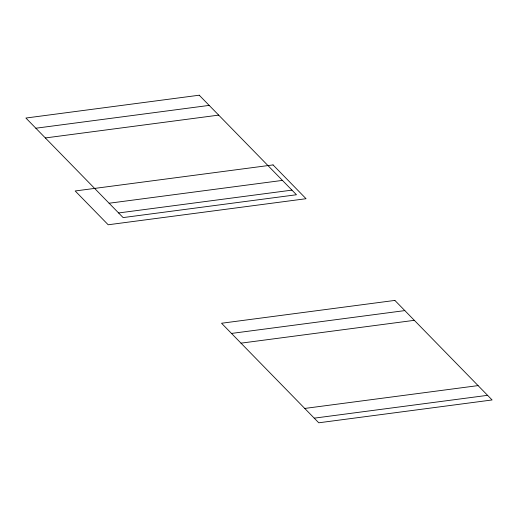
<?xml version="1.0" encoding="UTF-8"?>
<svg xmlns="http://www.w3.org/2000/svg" width="518" height="518" viewBox="0 0 518 518"><rect width="100%" height="100%" fill="white"/><g stroke="black" fill="none" stroke-linecap="round" stroke-linejoin="round"><path stroke-width="0.78" d="M35.846 128.224L209.188 105.394M45.344 137.95L218.68 115.119M109.104 203.231L282.439 180.4M118.603 212.956L291.938 190.125M231.488 333.43L404.83 310.599M240.987 343.156L414.322 320.325M304.746 408.437L478.082 385.606M314.238 418.162L487.58 395.331M199.236 95.208L25.9 118.039L123.122 217.586L296.458 194.755L199.236 95.208M273.044 164.918L75.188 190.974L108.197 224.773L306.054 198.718L273.044 164.918M394.878 300.414L221.542 323.245L318.764 422.792L492.1 399.961L394.878 300.414"/></g></svg>
